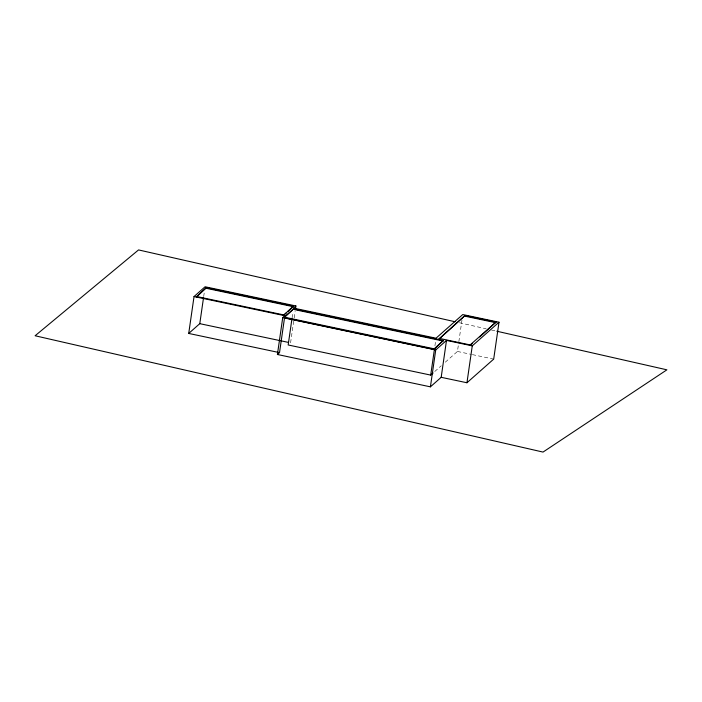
<?xml version="1.0" encoding="UTF-8"?>
<svg xmlns="http://www.w3.org/2000/svg" width="702" height="702" viewBox="0 0 702 702"><rect width="100%" height="100%" fill="white"/><g stroke="black" fill="none" stroke-linecap="round" stroke-linejoin="round"><path stroke-width="0.53" stroke-dasharray="3.51 2.63" d="M203.694 296.534L204.317 292.19M292.085 317.848L292.866 312.416M290.575 342.857L294.015 318.98M294.173 317.892L295.112 311.381M434.924 345.796L436.021 338.197M445.287 362.206L457.441 351.456L458.696 342.778M458.854 341.69L461.977 319.98M434.757 371.516L441.242 365.786M457.441 351.456L471.305 354.387M472.367 354.607L493.69 359.117M459.406 322.736L486.153 328.808M491.497 330.019L495.779 330.993"/><path stroke-width="1.05" d="M278.457 352.404L188.724 333.441L194.042 296.542L205.098 286.767L295.893 305.958L295.428 309.213M206.3 287.697L196.314 297.043L206.3 287.697L293.383 306.107L283.397 315.444L286.442 312.75M188.724 333.441L199.78 323.666L203.536 297.622M295.893 305.958L293.497 308.081L436.021 338.197L462.758 314.557L499.008 322.218L472.271 345.858L446.498 340.417L441.181 377.316L430.414 386.837L277.413 354.492L282.73 317.594L284.837 315.733L194.042 296.542M443.304 340.452L433.818 349.35L284.152 317.716L284.231 317.128L293.629 308.819L443.304 340.452L434.608 348.657M284.837 315.733L279.519 352.632L277.413 354.492M291.927 318.927L288.18 344.98L430.703 375.096L433.134 372.946M284.152 317.716L293.629 308.819M430.703 375.096L434.459 349.052M430.414 386.837L435.731 349.938L446.498 340.417M464.952 315.575L439.092 338.952L464.952 315.575L495.945 322.121L479.747 336.96M441.181 377.316L466.953 382.757L472.271 345.858M499.008 322.218L493.69 359.117L466.953 382.757M287.969 311.407L293.296 306.695L206.212 288.285M495.945 322.121L470.164 344.919L439.18 338.364M470.884 344.796L472.499 343.366M464.873 316.163L495.858 322.709M293.55 309.406L443.225 341.04M196.402 296.455L283.485 314.856M284.231 317.128L433.906 348.762M282.73 317.594L435.731 349.938M199.78 323.666L288.443 342.4M455.133 321.77L138.548 249.921L35.1 335.758L543.015 452.079L666.9 369.822L496.841 331.23"/></g></svg>
